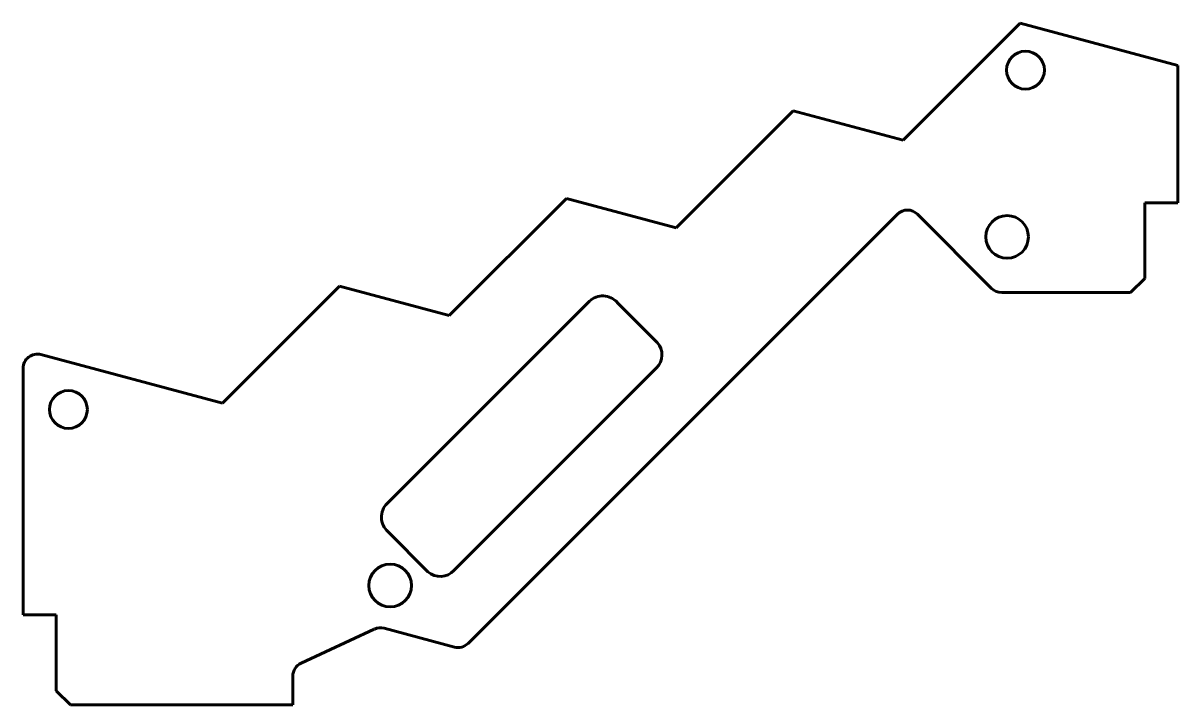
# Model space of a CAD drawing. Header units: millimetres. Extents: x -2440 to 0, y -1061 to 379.
import ezdxf

# ---------------------------------------------------------------- set-up
doc = ezdxf.new("R2010")
doc.units = ezdxf.units.MM
doc.linetypes.add('K5LT_BASIC', pattern=[0])

msp = doc.modelspace()

# ---------------------------------------------------------------- linework, layer by layer
at = {"color": 150, "linetype": 'K5LT_BASIC', "lineweight": 60, "true_color": 0x0080ff}
for p, q in [((-333.3, 379.4), (-580.9, 132)), ((0, 290), (-333.3, 379.4)), ((0, 0), (0, 290)), ((-812.7, 194.1), (-1060.2, -53.3)), ((-580.9, 132), (-812.7, 194.1)), ((-1292, 8.9), (-1539.6, -238.5)), ((-1060.2, -53.3), (-1292, 8.9)), ((-70, 0), (0, 0)), ((-70, -160), (-70, 0)), ((-1500, -931.2), (-592.8, -24.4)), ((-550.4, -24.4), (-393.6, -181.2)), ((-100, -190), (-70, -160)), ((-1771.4, -176.4), (-2018.9, -423.8)), ((-1539.6, -238.5), (-1771.4, -176.4)), ((-372.4, -190), (-100, -190)), ((-1243.3, -207.8), (-1671.2, -635.5)), ((-1100.3, -295.4), (-1185.1, -210.6)), ((-2018.9, -423.8), (-2402.5, -320.9)), ((-2440.3, -349.9), (-2440.3, -871.1)), ((-1529.8, -776.9), (-1101.9, -349.2)), ((-1669.6, -694.9), (-1584.7, -779.7)), ((-2440.3, -871.1), (-2370.3, -871.1)), ((-2370.3, -871.1), (-2370.3, -1031.1)), ((-1853, -973), (-1698.1, -900.8)), ((-1677.6, -899.1), (-1529, -938.9)), ((-1870.3, -1061.1), (-1870.3, -1000.2)), ((-2370.3, -1031.1), (-2340.3, -1061.1)), ((-2340.3, -1061.1), (-1870.3, -1061.1))]:
    msp.add_line(p, q, dxfattribs=at)
for centre, radius in [((-322.1, 280), 40), ((-361, -72.4), 45), ((-2344.5, -437), 40), ((-1664.6, -808.8), 45)]:
    msp.add_circle(centre, radius, dxfattribs=at)
for centre, radius, start, end in [((-571.6, -45.6), 30, 44.986, 134.986), ((-372.4, -160), 30, 224.986, 270), ((-1215.6, -237.7), 40.8, 41.7246, 132.7801), ((-1128.9, -321.5), 38.7, 314.2473, 42.2959), ((-2410.3, -349.9), 30, 74.986, 180), ((-1641.6, -664.4), 41.4, 135.7496, 227.4654), ((-1558.7, -750.3), 39.3, 228.5403, 317.3321), ((-1685.4, -928), 30, 74.986, 114.986), ((-1521.2, -909.9), 30, 254.986, 314.986), ((-1840.3, -1000.2), 30, 114.986, 180)]:
    msp.add_arc(centre, radius, start, end, dxfattribs=at)

doc.saveas('drawing.dxf')
